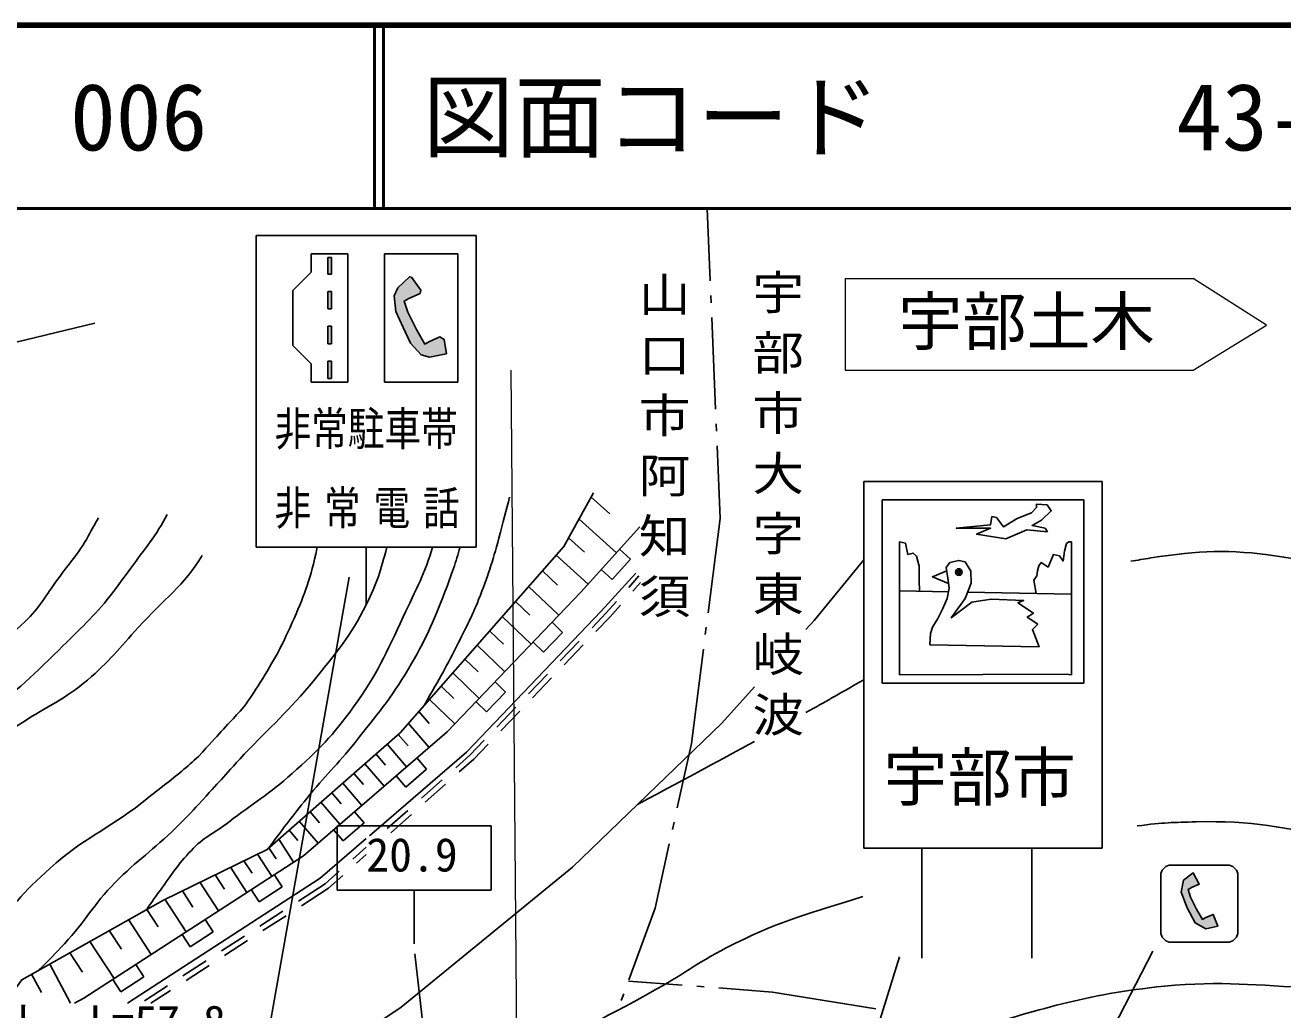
# Model space of a CAD drawing. Units: millimetres, scale not verified. Extents: x 40000 to 680000, y 20000 to 380000.
# Drawn here: x 98690 to 167332, y 326288 to 380000 of the extents above; entities that cross this region are included whole.
import ezdxf
from ezdxf.enums import TextEntityAlignment as Align

# ---------------------------------------------------------------- set-up
doc = ezdxf.new("R2010")
doc.units = ezdxf.units.MM
doc.header["$LTSCALE"] = 1000
for name, color, linetype, lineweight in [('M-BGD', 7, 'Continuous', 25), ('M-BGD-HTXT', 7, 'Continuous', 13), ('M-BMK-HTXT', 7, 'Continuous', 13), ('M-STR-HTXT', 7, 'Continuous', 13), ('M-STR-STRC', 7, 'Continuous', 25), ('M-TTL', 2, 'Continuous', 140), ('M-TTL-LINE', 7, 'Continuous', 50)]:
    doc.layers.add(name, color=color, linetype=linetype, lineweight=lineweight)
doc.layers.add('M-TTL-TXT', color=7, linetype='Continuous')
doc.styles.add('@ＭＳ ゴシック', font='')
doc.styles.add('ＭＳ ゴシック', font='')
doc.styles.get('@ＭＳ ゴシック').set_extended_font_data('@MS Gothic')
doc.styles.get('ＭＳ ゴシック').set_extended_font_data('MS Gothic')

msp = doc.modelspace()

# ---------------------------------------------------------------- hatches: boundary and pattern name
at = {"layer": 'M-STR-STRC'}
for points in [[(115404, 366424), (115404, 367324), (115204, 367324), (115204, 366424)], [(119315, 363512), (119722, 362654), (120297, 362020), (120758, 361891), (121676, 362063), (121686, 362073), (121563, 362859), (121327, 363004), (120718, 362726), (120503, 362607), (120040, 363407), (119573, 364349), (119377, 364945), (119633, 365089), (120240, 365369), (120287, 365548), (119768, 366249), (119658, 366275), (119025, 365664), (118823, 365229), (118929, 364380)], [(115404, 364524), (115404, 365474), (115204, 365474), (115204, 364524)], [(115404, 362624), (115404, 363574), (115204, 363574), (115204, 362624)], [(115404, 360724), (115404, 361674), (115204, 361674), (115204, 360724)], [(163128, 330715), (163778, 330843), (163526, 331494), (163100, 331300), (162950, 331217), (162626, 331777), (162298, 332436), (162162, 332854), (162341, 332954), (162765, 333150), (162435, 333766), (161915, 333357), (161775, 332715), (162118, 331850), (162551, 331026)]]:
    msp.add_hatch(color=256, dxfattribs=at).paths.add_polyline_path(points)

# ---------------------------------------------------------------- linework, layer by layer
at = {"layer": 'M-BGD'}
for p, q in [((135911, 370000), (136076, 366045)), ((136110, 365246), (136126, 364846)), ((136160, 364047), (136368, 359051)), ((102501, 363740), (78126, 357919)), ((136402, 358252), (136418, 357852)), ((136452, 357053), (136617, 353098)), ((129584, 354261), (130603, 353342)), ((128919, 353061), (130957, 351223)), ((136617, 353098), (135960, 347947)), ((128349, 352034), (129221, 351247)), ((127669, 351085), (129413, 349511)), ((130719, 349765), (131724, 350879)), ((131724, 350879), (131130, 351415)), ((126919, 350232), (127740, 349448)), ((130125, 350301), (130719, 349765)), ((131629, 349320), (132191, 349956)), ((131852, 349119), (132276, 349598)), ((126170, 349380), (127811, 347811)), ((125451, 348562), (126238, 347809)), ((130405, 347936), (130967, 348571)), ((130626, 347732), (131190, 348370)), ((124731, 347743), (126306, 346238)), ((128023, 346875), (127445, 347428)), ((129628, 347126), (130405, 347936)), ((129842, 346917), (130626, 347732)), ((124041, 346958), (124797, 346236)), ((126986, 345791), (128023, 346875)), ((135859, 347153), (135808, 346757)), ((123351, 346173), (124862, 344728)), ((126408, 346344), (126986, 345791)), ((127897, 345323), (128935, 346405)), ((128111, 345113), (129150, 346195)), ((135707, 345963), (135051, 340812)), ((122688, 345419), (123413, 344726)), ((122026, 344665), (123476, 343278)), ((126165, 343520), (127204, 344602)), ((121390, 343942), (122086, 343276)), ((124913, 343623), (124335, 344176)), ((126380, 343310), (127418, 344392)), ((120754, 343219), (122146, 341887)), ((123876, 342539), (124913, 343623)), ((120181, 342567), (120747, 341909)), ((123298, 343092), (123876, 342539)), ((124434, 341716), (125473, 342798)), ((124648, 341506), (125687, 342588)), ((119608, 341915), (120740, 340600)), ((119057, 341315), (119589, 340696)), ((118443, 340777), (119508, 339540)), ((122964, 340185), (123741, 340995)), ((123173, 339969), (123956, 340785)), ((135051, 340812), (134275, 337303)), ((117836, 340244), (118363, 339631)), ((120596, 339421), (120074, 340027)), ((122188, 339495), (122964, 340185)), ((122383, 339268), (123173, 339969)), ((116626, 339183), (117148, 338576)), ((117228, 339711), (118282, 338486)), ((119459, 338442), (120596, 339421)), ((116024, 338656), (117068, 337442)), ((118937, 339049), (119459, 338442)), ((120319, 337835), (121441, 338831)), ((120515, 337607), (121636, 338603)), ((115428, 338133), (115945, 337531)), ((114241, 337092), (114753, 336496)), ((114832, 337610), (115866, 336407)), ((117184, 336486), (116663, 337093)), ((118451, 336174), (119572, 337170)), ((113650, 336574), (114675, 335383)), ((116047, 335508), (117184, 336486)), ((118646, 335946), (119767, 336942)), ((134103, 336522), (134017, 336131)), ((113092, 336084), (113576, 335521)), ((115525, 336114), (116047, 335508)), ((111994, 335121), (112384, 334519)), ((112533, 335595), (113342, 334348)), ((116582, 334513), (117310, 335160)), ((133844, 335350), (133069, 331841)), ((110632, 334420), (111077, 333735)), ((111367, 334779), (112148, 333574)), ((116777, 334285), (117310, 334759)), ((109061, 333655), (109567, 332874)), ((109897, 334062), (110787, 332691)), ((112722, 332992), (112286, 333664)), ((115059, 333159), (115835, 333849)), ((115241, 332919), (116030, 333621)), ((108224, 333247), (109237, 331685)), ((111463, 332176), (112722, 332992)), ((113600, 332215), (115059, 333159)), ((113768, 331966), (115241, 332919)), ((106319, 332318), (107472, 330540)), ((107271, 332783), (107848, 331894)), ((111028, 332847), (111463, 332176)), ((105328, 331767), (105945, 330816)), ((111501, 330858), (112761, 331672)), ((133069, 331841), (131633, 327918)), ((104339, 331211), (105574, 329309)), ((108947, 330543), (108511, 331214)), ((111668, 330608), (112928, 331423)), ((103284, 330618), (103943, 329602)), ((107253, 330398), (107688, 329727)), ((107688, 329727), (108947, 330543)), ((109402, 329500), (110662, 330314)), ((102229, 330024), (103547, 327994)), ((109569, 329250), (110829, 330065)), ((101130, 329406), (101816, 328347)), ((107303, 328142), (108563, 328956)), ((99045, 328233), (99576, 327236)), ((100030, 328787), (101170, 326648)), ((105172, 328094), (104736, 328765)), ((107470, 327892), (108730, 328707)), ((103478, 327949), (103913, 327278)), ((103913, 327278), (105172, 328094)), ((105204, 326784), (106464, 327598)), ((134552, 327633), (131611, 327859)), ((135748, 327541), (135350, 327572)), ((139487, 327254), (136546, 327480)), ((105549, 326649), (106631, 327349)), ((131358, 327167), (131220, 326792)), ((145127, 326351), (139487, 327254))]:
    msp.add_line(p, q, dxfattribs=at)
for points in [[(97577, 326647), (98507, 327930), (106234, 332277), (111898, 335038), (119159, 341404), (128087, 351560), (129707, 354482)], [(101383, 326648), (101891, 326919), (113873, 334693), (121726, 341448), (129017, 349072), (132238, 352643)], [(141303, 347028), (141745, 347517), (144464, 350841)], [(117483, 335783), (122779, 340339), (130136, 348032), (132013, 350113)], [(105836, 317541), (106257, 317790), (119214, 326441), (128569, 334066), (136705, 341931), (138491, 343911)], [(104282, 326649), (114791, 333468), (117310, 335634)]]:
    msp.add_lwpolyline(points, dxfattribs=at)
for points, knots in [([(125125, 354254), (124967, 353574), (124771, 352880), (124544, 352024), (124190, 350690), (123950, 349950), (123441, 348666), (123068, 347728), (122791, 347230), (122343, 346325), (121663, 344954), (121394, 344513), (120462, 342887)], [0, 0, 0, 0, 1, 1, 1, 2, 2, 2, 3, 3, 3, 4, 4, 4, 4]), ([(95532, 352758), (94661, 351925), (93829, 351897), (92944, 351078), (92064, 350262), (91636, 349701), (91074, 348640), (90565, 347678), (89926, 347003), (90272, 345972), (90544, 345161), (91111, 344778), (91935, 344546), (93087, 344221), (93833, 344679), (94945, 345120), (96548, 345755), (97429, 346283), (98684, 347464), (99517, 348248), (99791, 348865), (100471, 349785), (101137, 350686), (101585, 351147), (102131, 352125), (102334, 352488), (102518, 352814), (102686, 353123)], [0, 0, 0, 0, 1, 1, 1, 2, 2, 2, 3, 3, 3, 4, 4, 4, 5, 5, 5, 6, 6, 6, 7, 7, 7, 8, 8, 8, 9, 9, 9, 9]), ([(120924, 351524), (120544, 350177), (120016, 349209), (119323, 347723), (118399, 345739), (117902, 344589), (116617, 342817), (115483, 341252), (114712, 340459), (113263, 339180), (111988, 338053), (111156, 337564), (109803, 336533), (108999, 335920), (108431, 335708), (107743, 334968), (107019, 334191), (106691, 333686), (106070, 332824), (105774, 332415), (105675, 332280), (105328, 331767)], [0, 0, 0, 0, 1, 1, 1, 2, 2, 2, 3, 3, 3, 4, 4, 4, 5, 5, 5, 6, 6, 6, 7, 7, 7, 7]), ([(110639, 342827), (110923, 343214), (111194, 343627), (111520, 344146), (112285, 345360), (112668, 346074), (113254, 347384), (113888, 348802), (114208, 349629), (114550, 351144), (114579, 351274), (114607, 351400), (114635, 351524)], [0, 0, 0, 0, 1, 1, 1, 2, 2, 2, 3, 3, 3, 4, 4, 4, 4]), ([(118427, 351524), (118111, 350287), (117896, 349550), (117304, 348381), (116423, 346641), (115696, 345786), (114462, 344275), (113074, 342576), (112080, 341733), (110645, 340228)], [0, 0, 0, 0, 1, 1, 1, 2, 2, 2, 3, 3, 3, 3]), ([(122425, 351524), (122205, 350721), (121967, 350040), (121600, 349081), (120952, 347387), (120535, 346446), (119610, 344887), (118623, 343222), (117901, 342393), (116697, 340878), (115716, 339644), (115049, 339050), (114060, 337823), (113226, 336788), (112958, 336433), (111994, 335121)], [0, 0, 0, 0, 1, 1, 1, 2, 2, 2, 3, 3, 3, 4, 4, 4, 5, 5, 5, 5]), ([(108350, 351076), (107371, 349415), (106257, 348688), (104870, 347157), (103819, 345998), (103280, 345289), (102087, 344276), (100829, 343207), (99932, 342867), (98548, 341966), (97225, 341104), (96392, 340748), (95156, 339763), (93824, 338700), (92933, 338188), (91969, 336782), (91253, 335739), (91036, 335018), (90728, 333792), (90422, 332575), (90255, 331836), (90428, 330592), (90645, 329026), (91325, 328287), (91718, 326757), (91728, 326719), (91737, 326682), (91746, 326646)], [0, 0, 0, 0, 1, 1, 1, 2, 2, 2, 3, 3, 3, 4, 4, 4, 5, 5, 5, 6, 6, 6, 7, 7, 7, 8, 8, 8, 9, 9, 9, 9]), ([(159039, 350753), (159381, 350817), (159741, 350877), (160128, 350936), (162793, 351342), (164360, 351427), (167027, 351039), (170279, 350566), (172080, 349973), (175104, 348687), (178629, 347188), (180499, 346021), (183555, 343712), (185664, 342120), (186422, 340748), (188182, 338777), (191209, 335386), (192647, 333264), (195630, 329835), (198091, 327005), (199490, 325436), (202060, 322705), (204197, 320435), (205426, 319191), (207677, 317032), (209763, 315032), (211596, 314528), (213234, 312146), (213972, 311072), (214383, 310376), (214565, 309085), (214694, 308164), (214715, 307582), (214392, 306710), (213987, 305613), (213396, 305133), (212478, 304408), (211544, 303670), (210856, 303502), (209789, 302973), (208705, 302437), (208089, 302155), (206988, 301653), (204094, 300333), (203079, 299998), (199436, 298604)], [0, 0, 0, 0, 1, 1, 1, 2, 2, 2, 3, 3, 3, 4, 4, 4, 5, 5, 5, 6, 6, 6, 7, 7, 7, 8, 8, 8, 9, 9, 9, 10, 10, 10, 11, 11, 11, 12, 12, 12, 13, 13, 13, 14, 14, 14, 15, 15, 15, 15]), ([(87477, 330323), (87530, 332006), (87543, 332531), (87761, 333926), (87972, 335267), (87811, 336169), (88544, 337311), (89417, 338670), (90383, 339059), (91742, 339934), (93386, 340992), (94559, 341151), (96187, 342233), (98037, 343463), (98938, 344357), (100522, 345914), (101681, 347052), (102469, 347782), (103335, 348867)], [0, 0, 0, 0, 1, 1, 1, 2, 2, 2, 3, 3, 3, 4, 4, 4, 5, 5, 5, 6, 6, 6, 6]), ([(95818, 326647), (95835, 326815), (95857, 326995), (95886, 327195), (96060, 328400), (96230, 329108), (96835, 330164), (97811, 331869), (98598, 332710), (100058, 334024), (101838, 335626), (103165, 336106), (105052, 337581)], [0, 0, 0, 0, 1, 1, 1, 2, 2, 2, 3, 3, 3, 4, 4, 4, 4]), ([(108152, 337491), (107789, 337097), (107396, 336688), (106919, 336221), (105672, 334999), (104829, 334468), (103600, 333228), (102407, 332025), (101990, 331126), (100833, 329889), (100294, 329314), (100111, 329114), (99423, 328446)], [0, 0, 0, 0, 1, 1, 1, 2, 2, 2, 3, 3, 3, 4, 4, 4, 4]), ([(167700, 298861), (172560, 299883), (173842, 300176), (177807, 300864), (180376, 301309), (181833, 301456), (184398, 301923), (186322, 302273), (187396, 302492), (189299, 302937), (191525, 303458), (192789, 303700), (194972, 304379), (196750, 304933), (197807, 305143), (199447, 306025), (200956, 306838), (201775, 307557), (202639, 309038), (202922, 309522), (202981, 309848), (203109, 310394), (203448, 311842), (203767, 312663), (203732, 314150), (203696, 315699), (203560, 316682), (202723, 317985), (202149, 318880), (201569, 319175), (200816, 319925), (199143, 321590), (198271, 322595), (196489, 324143), (193912, 326383), (192345, 327530), (189403, 329264), (186205, 331149), (184199, 331857), (180679, 333036), (176748, 334352), (174459, 334849), (170390, 335643), (167387, 336230), (165667, 336622), (162608, 336543), (161342, 336510), (160856, 336509), (159373, 336318)], [0, 0, 0, 0, 1, 1, 1, 2, 2, 2, 3, 3, 3, 4, 4, 4, 5, 5, 5, 6, 6, 6, 7, 7, 7, 8, 8, 8, 9, 9, 9, 10, 10, 10, 11, 11, 11, 12, 12, 12, 13, 13, 13, 14, 14, 14, 15, 15, 15, 16, 16, 16, 16]), ([(144415, 332463), (140900, 331360), (139721, 331093), (136958, 329663), (135329, 328820), (134514, 328172), (132911, 327281), (130106, 325721), (128474, 324960), (125584, 323565), (123326, 322475), (122003, 321990), (119724, 320942), (117164, 319766), (115789, 318976), (113192, 317883), (111718, 317263), (110729, 316919), (109448, 316454)], [0, 0, 0, 0, 1, 1, 1, 2, 2, 2, 3, 3, 3, 4, 4, 4, 5, 5, 5, 6, 6, 6, 6]), ([(75259, 304276), (80186, 304760), (81617, 305012), (85667, 305661), (94909, 307141), (99945, 308779), (108946, 311348), (115888, 313330), (119767, 314486), (126605, 316800), (135725, 319886), (140582, 322379), (149828, 325061), (154075, 326293), (156465, 327138), (160865, 327576), (164039, 327892), (165844, 327610), (169032, 327483), (174100, 327280), (176978, 327231), (181964, 326296), (184264, 325864), (185466, 325242), (187641, 324380), (190338, 323310), (191969, 322793), (194264, 321019), (195971, 319699), (197150, 318927), (197984, 316938), (198558, 315569), (198704, 314626), (198440, 313166), (198187, 311770), (197752, 311030), (196974, 309843), (196214, 308684), (195714, 308021), (194579, 307227), (193431, 306424), (192703, 306071), (191384, 305599), (187474, 304203), (185061, 304163), (180957, 303531), (177715, 303032), (175855, 303134), (172594, 302778), (169740, 302467), (168146, 302244), (165305, 301827), (162388, 301399), (160771, 301044), (157850, 300642), (155715, 300348), (155020, 300260), (152376, 299958)], [0, 0, 0, 0, 1, 1, 1, 2, 2, 2, 3, 3, 3, 4, 4, 4, 5, 5, 5, 6, 6, 6, 7, 7, 7, 8, 8, 8, 9, 9, 9, 10, 10, 10, 11, 11, 11, 12, 12, 12, 13, 13, 13, 14, 14, 14, 15, 15, 15, 16, 16, 16, 17, 17, 17, 18, 18, 18, 19, 19, 19, 19])]:
    msp.add_open_spline(points, degree=3, knots=knots, dxfattribs=at)
for points in [[(105481, 351764), (105843, 352269), (106168, 352764), (106448, 353315)], [(103335, 348867), (104408, 350316), (104408, 350316), (105481, 351764)], [(141303, 342498), (142416, 343124), (142921, 343407), (144464, 344296)], [(108146, 340105), (109392, 341466), (109392, 341466), (110639, 342827)], [(132112, 337491), (135204, 339149), (136648, 339913), (138491, 340928)], [(106299, 338553), (106961, 339073), (107539, 339544), (108146, 340105)], [(108152, 337491), (109399, 338859), (109399, 338859), (110645, 340228)], [(105052, 337581), (105675, 338067), (105675, 338067), (106299, 338553)]]:
    msp.add_open_spline(points, degree=3, dxfattribs=at)
at = {"layer": 'M-BGD-HTXT'}
msp.add_line((126569, 207987), (125210, 361172), dxfattribs=at)
at = {"layer": 'M-BMK-HTXT'}
for p, q in [((143438, 366178), (162438, 366178)), ((143438, 366178), (143438, 361178)), ((166446, 363628), (162438, 366178)), ((162438, 361178), (166446, 363628)), ((143438, 361178), (162438, 361178))]:
    msp.add_line(p, q, dxfattribs=at)
at = {"layer": 'M-STR-STRC'}
for p, q in [((111304, 351524), (111304, 368524)), ((111304, 368524), (123304, 368524)), ((123304, 368524), (123304, 351524)), ((114304, 367524), (116304, 367524)), ((114304, 366524), (114304, 367524)), ((115204, 367324), (115204, 366424)), ((115204, 367324), (115404, 367324)), ((115404, 367324), (115404, 366424)), ((116304, 367524), (116304, 360524)), ((118304, 367524), (122304, 367524)), ((118304, 360524), (118304, 367524)), ((122304, 367524), (122304, 360524)), ((113304, 365524), (114304, 366524)), ((115404, 366424), (115204, 366424)), ((119025, 365664), (119658, 366275)), ((119658, 366275), (119768, 366249)), ((119768, 366249), (120287, 365548)), ((113304, 362524), (113304, 365524)), ((115204, 365474), (115204, 364524)), ((115404, 365474), (115204, 365474)), ((115404, 365474), (115404, 364524)), ((118823, 365229), (119025, 365664)), ((118929, 364380), (118823, 365229)), ((120240, 365369), (119633, 365089)), ((120287, 365548), (120240, 365369)), ((115404, 364524), (115204, 364524)), ((119377, 364945), (119633, 365089)), ((119573, 364349), (119377, 364945)), ((119315, 363512), (118929, 364380)), ((119573, 364349), (120040, 363407)), ((115204, 363574), (115204, 362624)), ((115404, 363574), (115204, 363574)), ((115404, 363574), (115404, 362624)), ((119315, 363512), (119722, 362654)), ((120040, 363407), (120503, 362607)), ((114304, 361524), (113304, 362524)), ((115404, 362624), (115204, 362624)), ((119722, 362654), (120297, 362020)), ((120503, 362607), (120718, 362726)), ((121327, 363004), (120718, 362726)), ((121563, 362859), (121327, 363004)), ((121686, 362073), (121563, 362859)), ((120297, 362020), (120758, 361891)), ((120758, 361891), (121676, 362063)), ((121676, 362063), (121686, 362073)), ((114304, 360524), (114304, 361524)), ((115204, 361674), (115204, 360724)), ((115404, 361674), (115204, 361674)), ((115404, 361674), (115404, 360724)), ((116304, 360524), (114304, 360524)), ((115404, 360724), (115204, 360724)), ((122304, 360524), (118304, 360524)), ((144464, 335102), (144464, 355102)), ((144464, 355102), (157464, 355102)), ((157464, 335102), (157464, 355102)), ((145464, 354102), (145464, 344102)), ((156464, 354102), (145464, 354102)), ((156464, 344102), (156464, 354102)), ((111304, 351524), (123304, 351524)), ((117304, 351524), (117304, 348381)), ((146408, 344564), (146408, 351814)), ((155803, 344564), (155803, 351814)), ((107099, 297500), (116377, 349894)), ((146461, 349137), (149085, 349089)), ((150123, 349070), (155803, 348967)), ((145464, 344102), (156464, 344102)), ((115723, 336320), (124123, 336320)), ((115723, 332820), (115723, 336320)), ((124123, 336320), (124123, 332820)), ((157464, 335102), (144464, 335102)), ((147630, 335104), (147630, 329104)), ((153641, 335102), (153641, 329102)), ((160672, 333720), (160748, 333905)), ((160672, 330443), (160672, 333720)), ((160748, 333905), (160949, 334105)), ((160949, 334105), (161134, 334182)), ((161134, 334182), (164410, 334182)), ((161915, 333357), (162435, 333766)), ((162435, 333766), (162765, 333150)), ((164410, 334182), (164595, 334105)), ((164795, 333905), (164595, 334105)), ((164872, 333720), (164795, 333905)), ((164872, 333720), (164872, 330443)), ((161775, 332715), (161915, 333357)), ((162162, 332854), (162341, 332954)), ((162765, 333150), (162341, 332954)), ((124123, 332820), (115723, 332820)), ((119923, 332820), (119923, 329888)), ((162118, 331850), (161775, 332715)), ((162298, 332436), (162162, 332854)), ((162298, 332436), (162626, 331777)), ((162118, 331850), (162551, 331026)), ((162626, 331777), (162950, 331217)), ((162551, 331026), (163128, 330715)), ((162950, 331217), (163100, 331300)), ((163526, 331494), (163100, 331300)), ((163778, 330843), (163526, 331494)), ((160748, 330259), (160672, 330443)), ((160949, 330058), (160748, 330259)), ((163128, 330715), (163778, 330843)), ((164595, 330058), (164795, 330259)), ((164795, 330259), (164872, 330443)), ((144894, 299739), (160231, 329492)), ((161134, 329982), (160949, 330058)), ((164410, 329982), (161134, 329982)), ((164410, 329982), (164595, 330058)), ((123601, 297556), (119964, 329342)), ((146412, 329188), (137703, 301136))]:
    msp.add_line(p, q, dxfattribs=at)
for points in [[(119315, 363512), (119722, 362654), (120297, 362020), (120758, 361891), (121676, 362063), (121686, 362073), (121563, 362859), (121327, 363004), (120718, 362726), (120503, 362607), (120040, 363407), (119573, 364349), (119377, 364945), (119633, 365089), (120240, 365369), (120287, 365548), (119768, 366249), (119658, 366275), (119025, 365664), (118823, 365229), (118929, 364380)], [(154489, 352367), (153353, 352475), (152217, 351988), (150621, 352231), (151378, 352556), (149511, 352556), (151378, 352745), (151450, 353196), (151703, 353142), (152081, 352637), (152839, 353088), (153614, 353395), (153885, 353683), (153885, 353863), (154462, 353827), (154696, 353503), (154155, 352998), (153650, 352709), (154354, 352565)], [(148059, 346200), (154028, 346092), (153667, 347030), (153956, 347318), (153379, 347715), (153721, 347931), (152874, 348491), (153180, 348617), (151413, 348689), (150349, 348527), (149231, 347679), (149988, 348725), (150313, 349555), (150295, 350222), (149988, 350727), (149646, 350799), (149159, 350691), (148960, 350420), (149051, 349843), (149123, 349284), (149015, 348725), (148762, 348148), (148510, 347643), (148203, 347156), (148095, 346813)], [(163128, 330715), (163778, 330843), (163526, 331494), (163100, 331300), (162950, 331217), (162626, 331777), (162298, 332436), (162162, 332854), (162341, 332954), (162765, 333150), (162435, 333766), (161915, 333357), (161775, 332715), (162118, 331850), (162551, 331026)]]:
    msp.add_lwpolyline(points, close=True, dxfattribs=at)
for points in [[(146408, 351814), (146732, 351741), (146858, 351128), (147147, 351200), (147345, 351038), (147490, 350497), (147490, 349722), (147505, 349118)], [(153873, 349002), (153748, 349722), (153910, 349956), (153946, 350227), (154018, 350515), (154144, 350695), (154523, 350443), (154703, 350876), (154812, 351128), (155136, 351056), (155335, 350768), (155407, 351309), (155515, 351723)], [(155803, 351814), (155643, 351808), (155515, 351723)], [(149089, 349546), (148203, 349915), (148988, 350243)], [(155803, 344564), (155502, 344594), (146408, 344564)]]:
    msp.add_lwpolyline(points, dxfattribs=at)
for radius in [184, 105, 33.4]:
    msp.add_circle((149646, 350168), radius, dxfattribs=at)
at = {"layer": 'M-TTL'}
msp.add_line((680000, 380000), (40000, 380000), dxfattribs=at)
at = {"layer": 'M-TTL-LINE'}
for p, q in [((117750, 380000), (117750, 370000)), ((118250, 380000), (118250, 370000)), ((40000, 370000), (680000, 370000))]:
    msp.add_line(p, q, dxfattribs=at)

# ---------------------------------------------------------------- texts
at = {"layer": 'M-BMK-HTXT', "style": 'ＭＳ ゴシック'}
msp.add_text('宇部土木', height=2566, dxfattribs=at).set_placement((153341, 363839), align=Align.MIDDLE_CENTER)
at = {"layer": 'M-BMK-HTXT', "char_height": 2062, "attachment_point": 8, "rotation": 270, "style": '@ＭＳ ゴシック'}
for s, insert in [('\\T1.3;\\W0.9;宇部市大字東岐波', (138491, 353555)), ('\\T1.3;\\W0.9;山口市阿知須', (132276, 356722))]:
    msp.add_mtext(s, dxfattribs=dict(at, insert=insert))
at = {"layer": 'M-STR-HTXT', "style": 'ＭＳ ゴシック'}
msp.add_text('ガードレール\u3000L=57.8', height=1833, rotation=0.015, dxfattribs=at).set_placement((97147, 324147), align=Align.BOTTOM_CENTER)
at = {"layer": 'M-STR-STRC', "style": 'ＭＳ ゴシック', "width": 0.8}
msp.add_text('非常駐車帯', height=1833, dxfattribs=at).set_placement((112304, 356524), align=Align.BOTTOM_LEFT)
at = {"layer": 'M-STR-STRC', "style": 'ＭＳ ゴシック'}
msp.add_text('宇部市', height=2566, dxfattribs=at).set_placement((150783, 338983), align=Align.MIDDLE_CENTER)
msp.add_text('20.9', height=1833, dxfattribs=at).set_placement((117310, 333283), align=Align.BOTTOM_LEFT)
at = {"layer": 'M-STR-STRC', "insert": (112304, 352524), "char_height": 1833, "attachment_point": 7, "style": 'ＭＳ ゴシック'}
msp.add_mtext('\\T1.35;\\W0.8;非常電話', dxfattribs=at)
at = {"layer": 'M-TTL-TXT', "style": 'ＭＳ ゴシック'}
for s, p in [('図面コード', (120380, 375000)), ('006', (101142, 375000)), ('43-0', (161521, 375000))]:
    msp.add_text(s, height=3666, dxfattribs=at).set_placement(p, align=Align.MIDDLE_LEFT)

doc.saveas('drawing.dxf')
